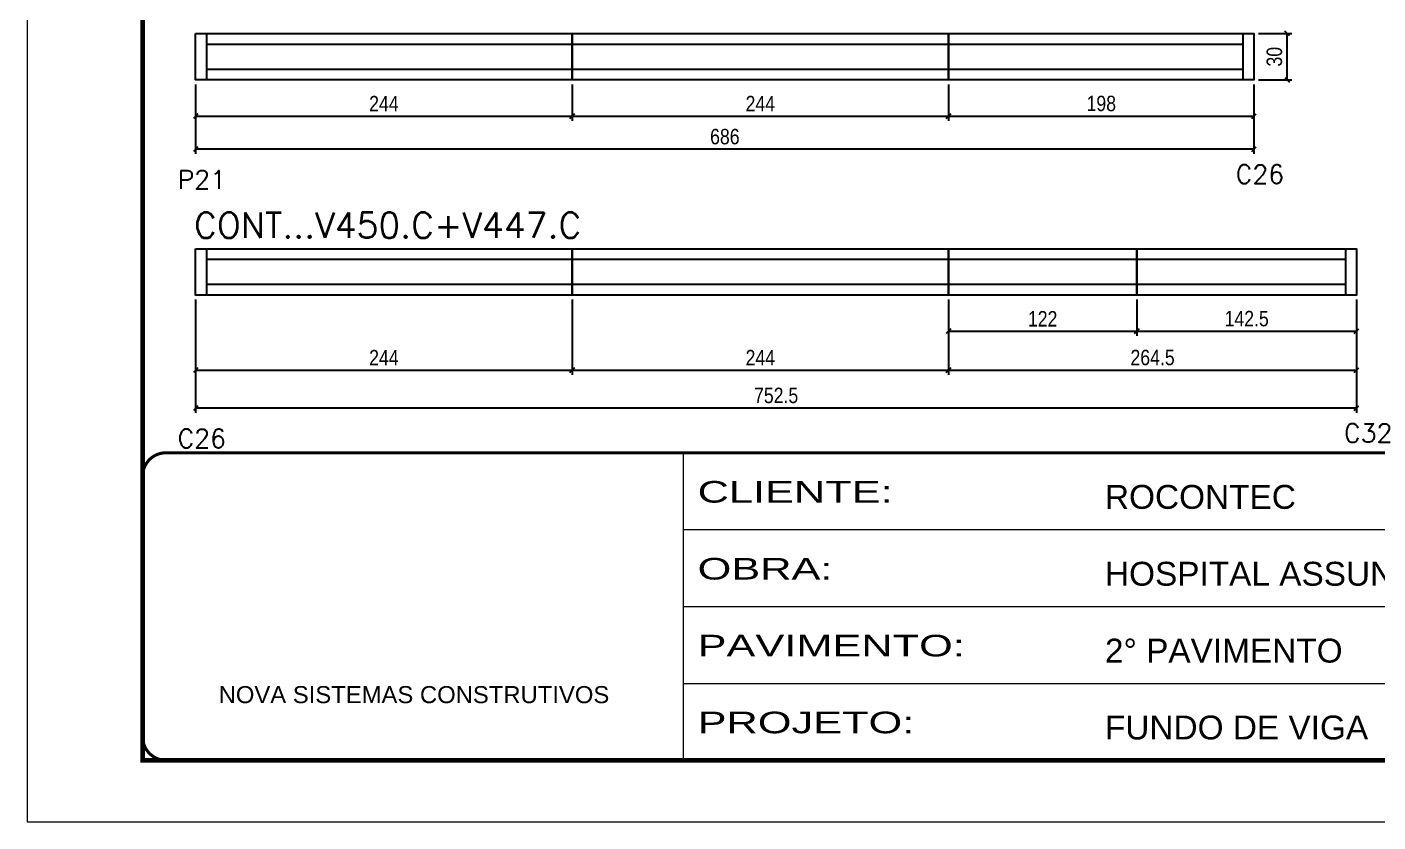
# Model space of a CAD drawing. Extents: x 567194 to 573448, y 6745 to 10093.
# Drawn here: x 570378 to 571253, y 6745 to 7261 of the extents above; entities that cross this region are included whole.
import ezdxf

# ---------------------------------------------------------------- set-up
doc = ezdxf.new("R2010")
doc.units = 0
doc.linetypes.add('CONTINUO', pattern=[0])
doc.linetypes.add('DASHED', pattern=[0.75, 0.5, -0.25])
doc.layers.get('0').update_dxf_attribs({"linetype": 'CONTINUOUS'})
doc.layers.get('DEFPOINTS').update_dxf_attribs({"linetype": 'CONTINUOUS'})
for name, color, linetype in [('5', 5, 'CONTINUOUS'), ('COTA', 241, 'CONTINUOUS'), ('NOMENCLATURA', 7, 'CONTINUOUS'), ('Painéis', 200, 'CONTINUOUS'), ('SARR_2.2x7', 40, 'CONTINUOUS')]:
    doc.layers.add(name, color=color, linetype=linetype)
doc.layers.add('Folhas', color=255, linetype='CONTINUOUS', lineweight=9)
doc.layers.add('SARRAFO DE PRESSAO', color=251, linetype='DASHED', lineweight=9)
doc.styles.add('ARIAL', font='arial.ttf')
doc.styles.add('COTA TECNICA-50', font='techl___.ttf', dxfattribs={"height": 10})
doc.styles.get("Standard").update_dxf_attribs({"font": 'ROMANS.SHX'})
doc.styles.add('Tecnologia', font='')
doc.styles.get('Tecnologia').set_extended_font_data('Forgotten Futurist')
doc.dimstyles.new('COTA PAINEL-50', dxfattribs={"dimtxt": 10, "dimasz": 3, "dimexe": 3, "dimexo": 3, "dimgap": 3, "dimtad": 1, "dimdec": 1, "dimzin": 12, "dimdsep": 46, "dimtxsty": 'COTA TECNICA-50', "dimblk1": 'OBLIQUE', "dimblk2": 'OBLIQUE', "dimsah": 1, "dimcen": 0.9, "dimclrd": 4, "dimclre": 4, "dimclrt": 240, "dimadec": 1, "dimazin": 3, "dimtfac": 1, "dimtdec": 1, "dimtmove": 0, "dimatfit": 3, "dimfxl": 1, "dimtolj": 1, "dimtzin": 12, "dimarcsym": 0})

# ---------------------------------------------------------------- blocks, each defined once
blk = doc.blocks.new('9999999999')
at = {"color": 30, "linetype": 'CONTINUO'}
for p, q in [((98564.56, 34230.21), (98564.56, 34429.45)), ((98564.56, 34379.64), (99583.98, 34379.64)), ((98564.56, 34329.83), (99487.98, 34329.83)), ((98564.56, 34280.02), (99487.98, 34280.02))]:
    blk.add_line(p, q, dxfattribs=at)
at = {"color": 30, "linetype": 'CONTINUO', "const_width": 2}
blk.add_lwpolyline([(99583.98, 34230.21), (99583.98, 34414.45, 0.414214), (99568.98, 34429.45), (98228.98, 34429.45, 0.414214), (98213.98, 34414.45), (98213.98, 34245.21, 0.414214), (98228.98, 34230.21), (99583.98, 34230.21)], format="xyb", dxfattribs=at)
at = {"layer": 'Folhas'}
blk.add_lwpolyline([(98138.98, 34190.21), (99623.98, 34190.21), (99623.98, 35240.21), (98138.98, 35240.21)], close=True, dxfattribs=at)
at = {"layer": 'Folhas', "color": 30, "const_width": 3}
blk.add_lwpolyline([(98213.98, 34230.21), (99583.98, 34230.21), (99583.98, 35200.21), (98213.98, 35200.21)], close=True, dxfattribs=at)
at = {"color": 7, "linetype": 'Continuous', "ltscale": 5, "style": 'ARIAL'}
for s, height, p in [('ROCONTEC', 15.483, (98837.68, 34393.13)), ('HOSPITAL ASSUNÇÃO', 15.4829, (98837.68, 34343.32)), ('2° PAVIMENTO', 15.4829, (98837.68, 34293.51)), ('NOVA SISTEMAS CONSTRUTIVOS', 11.0592, (98263.19, 34267.21)), ('FUNDO DE VIGA', 15.4829, (98837.68, 34243.7))]:
    blk.add_text(s, height=height, dxfattribs=at).set_placement(p)
at = {"layer": 'Folhas', "color": 7, "style": 'Tecnologia', "width": 1.5}
for s, p in [('CLIENTE:', (98573.65, 34397.17)), ('OBRA:', (98573.65, 34347.31)), ('PAVIMENTO:', (98573.65, 34297.5)), ('PROJETO:', (98573.65, 34247.69))]:
    blk.add_text(s, height=14, dxfattribs=at).set_placement(p)
blk = doc.blocks.new('_Oblique')
at = {"color": 0, "linetype": 'ByBlock', "lineweight": -2}
blk.add_line((-0.5, -0.5), (0.5, 0.5), dxfattribs=at)
blk = doc.blocks.new('*D113')
at = {"layer": 'COTA', "color": 4, "linetype": 'ByBlock', "lineweight": -2, "transparency": 16777216}
for p, q in [((570487.02, 7223.37), (570487.02, 7199.91)), ((570731.02, 7223.37), (570731.02, 7199.91)), ((570487.02, 7202.91), (570731.02, 7202.91))]:
    blk.add_line(p, q, dxfattribs=at)
at = {"layer": 'DEFPOINTS', "color": 0, "linetype": 'ByBlock', "transparency": 16777216}
for p in [(570487.02, 7226.37), (570731.02, 7226.37), (570731.02, 7202.91)]:
    blk.add_point(p, dxfattribs=at)
at = {"layer": 'COTA', "color": 4, "linetype": 'ByBlock', "lineweight": -2, "transparency": 16777216, "xscale": 3, "yscale": 3, "zscale": 3, "rotation": 180}
blk.add_blockref('_Oblique', (570487.02, 7202.91), dxfattribs=at)
at = {"layer": 'COTA', "color": 4, "linetype": 'ByBlock', "lineweight": -2, "transparency": 16777216, "xscale": 3, "yscale": 3, "zscale": 3}
blk.add_blockref('_Oblique', (570731.02, 7202.91), dxfattribs=at)
at = {"layer": 'COTA', "color": 240, "linetype": 'ByBlock', "transparency": 16777216, "insert": (570609.02, 7210.98), "char_height": 10, "attachment_point": 5, "style": 'COTA TECNICA-50'}
blk.add_mtext('\\A1;244', dxfattribs=at)
blk = doc.blocks.new('*D114')
at = {"layer": 'COTA', "color": 4, "linetype": 'ByBlock', "lineweight": -2, "transparency": 16777216}
for p, q in [((570731.02, 7223.37), (570731.02, 7199.91)), ((570975.02, 7223.37), (570975.02, 7199.91)), ((570731.02, 7202.91), (570975.02, 7202.91))]:
    blk.add_line(p, q, dxfattribs=at)
at = {"layer": 'DEFPOINTS', "color": 0, "linetype": 'ByBlock', "transparency": 16777216}
for p in [(570731.02, 7226.37), (570975.02, 7226.37), (570975.02, 7202.91)]:
    blk.add_point(p, dxfattribs=at)
at = {"layer": 'COTA', "color": 4, "linetype": 'ByBlock', "lineweight": -2, "transparency": 16777216, "xscale": 3, "yscale": 3, "zscale": 3, "rotation": 180}
blk.add_blockref('_Oblique', (570731.02, 7202.91), dxfattribs=at)
at = {"layer": 'COTA', "color": 4, "linetype": 'ByBlock', "lineweight": -2, "transparency": 16777216, "xscale": 3, "yscale": 3, "zscale": 3}
blk.add_blockref('_Oblique', (570975.02, 7202.91), dxfattribs=at)
at = {"layer": 'COTA', "color": 240, "linetype": 'ByBlock', "transparency": 16777216, "insert": (570853.02, 7210.98), "char_height": 10, "attachment_point": 5, "style": 'COTA TECNICA-50'}
blk.add_mtext('\\A1;244', dxfattribs=at)
blk = doc.blocks.new('*D115')
at = {"layer": 'COTA', "color": 4, "linetype": 'ByBlock', "lineweight": -2, "transparency": 16777216}
for p, q in [((570975.02, 7223.37), (570975.02, 7199.91)), ((571173.02, 7223.37), (571173.02, 7199.91)), ((570975.02, 7202.91), (571173.02, 7202.91))]:
    blk.add_line(p, q, dxfattribs=at)
at = {"layer": 'DEFPOINTS', "color": 0, "linetype": 'ByBlock', "transparency": 16777216}
for p in [(570975.02, 7226.37), (571173.02, 7226.37), (571173.02, 7202.91)]:
    blk.add_point(p, dxfattribs=at)
at = {"layer": 'COTA', "color": 4, "linetype": 'ByBlock', "lineweight": -2, "transparency": 16777216, "xscale": 3, "yscale": 3, "zscale": 3, "rotation": 180}
blk.add_blockref('_Oblique', (570975.02, 7202.91), dxfattribs=at)
at = {"layer": 'COTA', "color": 4, "linetype": 'ByBlock', "lineweight": -2, "transparency": 16777216, "xscale": 3, "yscale": 3, "zscale": 3}
blk.add_blockref('_Oblique', (571173.02, 7202.91), dxfattribs=at)
at = {"layer": 'COTA', "color": 240, "linetype": 'ByBlock', "transparency": 16777216, "insert": (571074.02, 7211.01), "char_height": 10, "attachment_point": 5, "style": 'COTA TECNICA-50'}
blk.add_mtext('\\A1;198', dxfattribs=at)
blk = doc.blocks.new('*D116')
at = {"layer": 'COTA', "color": 4, "linetype": 'ByBlock', "lineweight": -2, "transparency": 16777216}
for p, q in [((570487.02, 7223.37), (570487.02, 7178.41)), ((571173.02, 7223.37), (571173.02, 7178.41)), ((571173.02, 7181.41), (570487.02, 7181.41))]:
    blk.add_line(p, q, dxfattribs=at)
at = {"layer": 'DEFPOINTS', "color": 0, "linetype": 'ByBlock', "transparency": 16777216}
for p in [(570487.02, 7226.37), (571173.02, 7226.37), (570487.02, 7181.41)]:
    blk.add_point(p, dxfattribs=at)
at = {"layer": 'COTA', "color": 4, "linetype": 'ByBlock', "lineweight": -2, "transparency": 16777216, "xscale": 3, "yscale": 3, "zscale": 3, "rotation": 180}
blk.add_blockref('_Oblique', (570487.02, 7181.41), dxfattribs=at)
at = {"layer": 'COTA', "color": 4, "linetype": 'ByBlock', "lineweight": -2, "transparency": 16777216, "xscale": 3, "yscale": 3, "zscale": 3}
blk.add_blockref('_Oblique', (571173.02, 7181.41), dxfattribs=at)
at = {"layer": 'COTA', "color": 240, "linetype": 'ByBlock', "transparency": 16777216, "insert": (570830.02, 7189.53), "char_height": 10, "attachment_point": 5, "style": 'COTA TECNICA-50'}
blk.add_mtext('\\A1;686', dxfattribs=at)
blk = doc.blocks.new('*D118')
at = {"layer": 'COTA', "color": 4, "linetype": 'ByBlock', "lineweight": -2, "transparency": 16777216}
for p, q in [((570487.02, 7083.94), (570487.02, 7035.28)), ((570731.02, 7083.94), (570731.02, 7035.28)), ((570487.02, 7038.28), (570731.02, 7038.28))]:
    blk.add_line(p, q, dxfattribs=at)
at = {"layer": 'DEFPOINTS', "color": 0, "linetype": 'ByBlock', "transparency": 16777216}
for p in [(570487.02, 7086.94), (570731.02, 7086.94), (570731.02, 7038.28)]:
    blk.add_point(p, dxfattribs=at)
at = {"layer": 'COTA', "color": 4, "linetype": 'ByBlock', "lineweight": -2, "transparency": 16777216, "xscale": 3, "yscale": 3, "zscale": 3, "rotation": 180}
blk.add_blockref('_Oblique', (570487.02, 7038.28), dxfattribs=at)
at = {"layer": 'COTA', "color": 4, "linetype": 'ByBlock', "lineweight": -2, "transparency": 16777216, "xscale": 3, "yscale": 3, "zscale": 3}
blk.add_blockref('_Oblique', (570731.02, 7038.28), dxfattribs=at)
at = {"layer": 'COTA', "color": 240, "linetype": 'ByBlock', "transparency": 16777216, "insert": (570609.02, 7046.35), "char_height": 10, "attachment_point": 5, "style": 'COTA TECNICA-50'}
blk.add_mtext('\\A1;244', dxfattribs=at)
blk = doc.blocks.new('*D119')
at = {"layer": 'COTA', "color": 4, "linetype": 'ByBlock', "lineweight": -2, "transparency": 16777216}
for p, q in [((570731.02, 7083.94), (570731.02, 7035.28)), ((570975.02, 7083.94), (570975.02, 7035.28)), ((570731.02, 7038.28), (570975.02, 7038.28))]:
    blk.add_line(p, q, dxfattribs=at)
at = {"layer": 'DEFPOINTS', "color": 0, "linetype": 'ByBlock', "transparency": 16777216}
for p in [(570731.02, 7086.94), (570975.02, 7086.94), (570975.02, 7038.28)]:
    blk.add_point(p, dxfattribs=at)
at = {"layer": 'COTA', "color": 4, "linetype": 'ByBlock', "lineweight": -2, "transparency": 16777216, "xscale": 3, "yscale": 3, "zscale": 3, "rotation": 180}
blk.add_blockref('_Oblique', (570731.02, 7038.28), dxfattribs=at)
at = {"layer": 'COTA', "color": 4, "linetype": 'ByBlock', "lineweight": -2, "transparency": 16777216, "xscale": 3, "yscale": 3, "zscale": 3}
blk.add_blockref('_Oblique', (570975.02, 7038.28), dxfattribs=at)
at = {"layer": 'COTA', "color": 240, "linetype": 'ByBlock', "transparency": 16777216, "insert": (570853.02, 7046.35), "char_height": 10, "attachment_point": 5, "style": 'COTA TECNICA-50'}
blk.add_mtext('\\A1;244', dxfattribs=at)
blk = doc.blocks.new('*D120')
at = {"layer": 'COTA', "color": 4, "linetype": 'ByBlock', "lineweight": -2, "transparency": 16777216}
for p, q in [((570975.02, 7083.94), (570975.02, 7035.28)), ((571239.52, 7083.94), (571239.52, 7035.28)), ((570975.02, 7038.28), (571239.52, 7038.28))]:
    blk.add_line(p, q, dxfattribs=at)
at = {"layer": 'DEFPOINTS', "color": 0, "linetype": 'ByBlock', "transparency": 16777216}
for p in [(570975.02, 7086.94), (571239.52, 7086.94), (571239.52, 7038.28)]:
    blk.add_point(p, dxfattribs=at)
at = {"layer": 'COTA', "color": 4, "linetype": 'ByBlock', "lineweight": -2, "transparency": 16777216, "xscale": 3, "yscale": 3, "zscale": 3, "rotation": 180}
blk.add_blockref('_Oblique', (570975.02, 7038.28), dxfattribs=at)
at = {"layer": 'COTA', "color": 4, "linetype": 'ByBlock', "lineweight": -2, "transparency": 16777216, "xscale": 3, "yscale": 3, "zscale": 3}
blk.add_blockref('_Oblique', (571239.52, 7038.28), dxfattribs=at)
at = {"layer": 'COTA', "color": 240, "linetype": 'ByBlock', "transparency": 16777216, "insert": (571107.27, 7046.38), "char_height": 10, "attachment_point": 5, "style": 'COTA TECNICA-50'}
blk.add_mtext('\\A1;264.5', dxfattribs=at)
blk = doc.blocks.new('*D121')
at = {"layer": 'COTA', "color": 4, "linetype": 'ByBlock', "lineweight": -2, "transparency": 16777216}
for p, q in [((570487.02, 7083.94), (570487.02, 7010.69)), ((571239.52, 7083.94), (571239.52, 7010.69)), ((571239.52, 7013.69), (570487.02, 7013.69))]:
    blk.add_line(p, q, dxfattribs=at)
at = {"layer": 'DEFPOINTS', "color": 0, "linetype": 'ByBlock', "transparency": 16777216}
for p in [(570487.02, 7086.94), (571239.52, 7086.94), (570487.02, 7013.69)]:
    blk.add_point(p, dxfattribs=at)
at = {"layer": 'COTA', "color": 4, "linetype": 'ByBlock', "lineweight": -2, "transparency": 16777216, "xscale": 3, "yscale": 3, "zscale": 3, "rotation": 180}
blk.add_blockref('_Oblique', (570487.02, 7013.69), dxfattribs=at)
at = {"layer": 'COTA', "color": 4, "linetype": 'ByBlock', "lineweight": -2, "transparency": 16777216, "xscale": 3, "yscale": 3, "zscale": 3}
blk.add_blockref('_Oblique', (571239.52, 7013.69), dxfattribs=at)
at = {"layer": 'COTA', "color": 240, "linetype": 'ByBlock', "transparency": 16777216, "insert": (570863.27, 7021.8), "char_height": 10, "attachment_point": 5, "style": 'COTA TECNICA-50'}
blk.add_mtext('\\A1;752.5', dxfattribs=at)
blk = doc.blocks.new('*D239')
at = {"layer": 'COTA', "color": 4, "linetype": 'ByBlock', "lineweight": -2, "transparency": 16777216}
for p, q in [((570975.02, 7083.94), (570975.02, 7060.48)), ((571097.02, 7083.94), (571097.02, 7060.48)), ((570975.02, 7063.48), (571097.02, 7063.48))]:
    blk.add_line(p, q, dxfattribs=at)
at = {"layer": 'DEFPOINTS', "color": 0, "linetype": 'ByBlock', "transparency": 16777216}
for p in [(570975.02, 7086.94), (571097.02, 7086.94), (571097.02, 7063.48)]:
    blk.add_point(p, dxfattribs=at)
at = {"layer": 'COTA', "color": 4, "linetype": 'ByBlock', "lineweight": -2, "transparency": 16777216, "xscale": 3, "yscale": 3, "zscale": 3, "rotation": 180}
blk.add_blockref('_Oblique', (570975.02, 7063.48), dxfattribs=at)
at = {"layer": 'COTA', "color": 4, "linetype": 'ByBlock', "lineweight": -2, "transparency": 16777216, "xscale": 3, "yscale": 3, "zscale": 3}
blk.add_blockref('_Oblique', (571097.02, 7063.48), dxfattribs=at)
at = {"layer": 'COTA', "color": 240, "linetype": 'ByBlock', "transparency": 16777216, "insert": (571036.02, 7071.53), "char_height": 10, "attachment_point": 5, "style": 'COTA TECNICA-50'}
blk.add_mtext('\\A1;122', dxfattribs=at)
blk = doc.blocks.new('*D240')
at = {"layer": 'COTA', "color": 4, "linetype": 'ByBlock', "lineweight": -2, "transparency": 16777216}
for p, q in [((571097.02, 7083.94), (571097.02, 7060.48)), ((571239.52, 7083.94), (571239.52, 7060.48)), ((571097.02, 7063.48), (571239.52, 7063.48))]:
    blk.add_line(p, q, dxfattribs=at)
at = {"layer": 'DEFPOINTS', "color": 0, "linetype": 'ByBlock', "transparency": 16777216}
for p in [(571097.02, 7086.94), (571239.52, 7086.94), (571239.52, 7063.48)]:
    blk.add_point(p, dxfattribs=at)
at = {"layer": 'COTA', "color": 4, "linetype": 'ByBlock', "lineweight": -2, "transparency": 16777216, "xscale": 3, "yscale": 3, "zscale": 3, "rotation": 180}
blk.add_blockref('_Oblique', (571097.02, 7063.48), dxfattribs=at)
at = {"layer": 'COTA', "color": 4, "linetype": 'ByBlock', "lineweight": -2, "transparency": 16777216, "xscale": 3, "yscale": 3, "zscale": 3}
blk.add_blockref('_Oblique', (571239.52, 7063.48), dxfattribs=at)
at = {"layer": 'COTA', "color": 240, "linetype": 'ByBlock', "transparency": 16777216, "insert": (571168.27, 7071.59), "char_height": 10, "attachment_point": 5, "style": 'COTA TECNICA-50'}
blk.add_mtext('\\A1;142.5', dxfattribs=at)
blk = doc.blocks.new('*D245')
at = {"layer": 'COTA', "color": 4, "linetype": 'ByBlock', "lineweight": -2, "transparency": 16777216}
for p, q in [((571176.02, 7256.37), (571197.49, 7256.37)), ((571194.49, 7226.37), (571194.49, 7256.37)), ((571176.02, 7226.37), (571197.49, 7226.37))]:
    blk.add_line(p, q, dxfattribs=at)
at = {"layer": 'DEFPOINTS', "color": 0, "linetype": 'ByBlock', "transparency": 16777216}
for p in [(571173.02, 7256.37), (571194.49, 7256.37), (571173.02, 7226.37)]:
    blk.add_point(p, dxfattribs=at)
at = {"layer": 'COTA', "color": 4, "linetype": 'ByBlock', "lineweight": -2, "transparency": 16777216, "xscale": 3, "yscale": 3, "zscale": 3}
for p, rotation in [((571194.49, 7256.37), 90), ((571194.49, 7226.37), 270)]:
    blk.add_blockref('_Oblique', p, dxfattribs=dict(at, rotation=rotation))
at = {"layer": 'COTA', "color": 240, "linetype": 'ByBlock', "transparency": 16777216, "insert": (571186.27, 7241.37), "char_height": 10, "attachment_point": 5, "rotation": 90, "style": 'COTA TECNICA-50'}
blk.add_mtext('\\A1;30', dxfattribs=at)

msp = doc.modelspace()

# ---------------------------------------------------------------- linework, layer by layer
at = {"layer": 'Painéis', "linetype": 'Continuous'}
for points in [[(570487.02, 7256.37), (570731.02, 7256.37), (570731.02, 7226.37), (570487.02, 7226.37)], [(570731.02, 7256.37), (570975.02, 7256.37), (570975.02, 7226.37), (570731.02, 7226.37)], [(570975.02, 7226.37), (570975.02, 7256.37), (571173.02, 7256.37), (571173.02, 7226.37)], [(570487.02, 7116.94), (570731.02, 7116.94), (570731.02, 7086.94), (570487.02, 7086.94)], [(570731.02, 7116.94), (570975.02, 7116.94), (570975.02, 7086.94), (570731.02, 7086.94)], [(570975.02, 7116.94), (571097.02, 7116.94), (571097.02, 7086.94), (570975.02, 7086.94)], [(571097.02, 7086.94), (571097.02, 7116.94), (571239.52, 7116.94), (571239.52, 7086.94)]]:
    msp.add_lwpolyline(points, close=True, dxfattribs=at)
at = {"layer": 'SARR_2.2x7', "linetype": 'Continuous'}
for p, q in [((570494.02, 7256.37), (570494.02, 7226.37)), ((571166.02, 7226.37), (571166.02, 7256.37)), ((570731.02, 7249.37), (570494.02, 7249.37)), ((570975.02, 7249.37), (570731.02, 7249.37)), ((571166.02, 7249.37), (570975.02, 7249.37)), ((570494.02, 7233.37), (570731.02, 7233.37)), ((570731.02, 7233.37), (570975.02, 7233.37)), ((570975.02, 7233.37), (571166.02, 7233.37)), ((570494.02, 7116.94), (570494.02, 7086.94)), ((571232.52, 7086.94), (571232.52, 7116.94)), ((570731.02, 7109.94), (570494.02, 7109.94)), ((570975.02, 7109.94), (570731.02, 7109.94)), ((571232.52, 7109.94), (570975.02, 7109.94)), ((570494.02, 7093.94), (570731.02, 7093.94)), ((570731.02, 7093.94), (570975.02, 7093.94)), ((570975.02, 7093.94), (571232.52, 7093.94))]:
    msp.add_line(p, q, dxfattribs=at)

# ---------------------------------------------------------------- block references
at = {"layer": 'SARRAFO DE PRESSAO', "color": 6, "linetype": 'ByBlock'}
msp.add_blockref('9999999999', (472238.73, -27444.76), dxfattribs=at)

# ---------------------------------------------------------------- texts
at = {"layer": '5', "linetype": 'Continuous'}
for s, p in [('P21', (570475.3, 7155.71)), ('C26', (571161.17, 7159.21)), ('C26', (570475.3, 6987.99)), ('C32', (571231.35, 6991.49))]:
    msp.add_text(s, height=12, rotation=359.99996, dxfattribs=at).set_placement(p)
at = {"layer": 'NOMENCLATURA', "linetype": 'Continuous'}
msp.add_text('CONT...V450.C+V447.C', height=16.5, dxfattribs=at).set_placement((570485.96, 7123.92))

# ---------------------------------------------------------------- dimensions: what is measured, and where the dimension line sits
at = {"layer": 'COTA', "linetype": 'ByBlock'}
dim = msp.add_linear_dim(base=(571194.49, 7256.37), p1=(571173.02, 7226.37), p2=(571173.02, 7256.37), angle=90, dimstyle='COTA PAINEL-50', override={"dimarcsym": 1}, dxfattribs=at)
dim.commit()
dim.dimension.update_dxf_attribs({"geometry": '*D245', "text_midpoint": (571186.27, 7241.37)})
for base, p1, p2, override, picture, middle in [((570731.02, 7202.91), (570487.02, 7226.37), (570731.02, 7226.37), {"dimtmove": 1, "dimarcsym": 1}, '*D113', (570609.02, 7210.98)), ((570487.02, 7181.41), (571173.02, 7226.37), (570487.02, 7226.37), {"dimtmove": 1, "dimarcsym": 1}, '*D116', (570830.02, 7189.53)), ((570975.02, 7202.91), (570731.02, 7226.37), (570975.02, 7226.37), {"dimtmove": 1, "dimarcsym": 1}, '*D114', (570853.02, 7210.98)), ((571173.02, 7202.91), (570975.02, 7226.37), (571173.02, 7226.37), {"dimtmove": 1, "dimarcsym": 1}, '*D115', (571074.02, 7211.01)), ((570731.02, 7038.28), (570487.02, 7086.94), (570731.02, 7086.94), {"dimtmove": 1, "dimarcsym": 1}, '*D118', (570609.02, 7046.35)), ((570487.02, 7013.69), (571239.52, 7086.94), (570487.02, 7086.94), {"dimtmove": 1, "dimarcsym": 1}, '*D121', (570863.27, 7021.8)), ((570975.02, 7038.28), (570731.02, 7086.94), (570975.02, 7086.94), {"dimtmove": 1, "dimarcsym": 1}, '*D119', (570853.02, 7046.35)), ((571239.52, 7038.28), (570975.02, 7086.94), (571239.52, 7086.94), {"dimtmove": 1, "dimarcsym": 1}, '*D120', (571107.27, 7046.38)), ((571097.02, 7063.48), (570975.02, 7086.94), (571097.02, 7086.94), {"dimarcsym": 1}, '*D239', (571036.02, 7071.53)), ((571239.52, 7063.48), (571097.02, 7086.94), (571239.52, 7086.94), {"dimarcsym": 1}, '*D240', (571168.27, 7071.59))]:
    dim = msp.add_linear_dim(base=base, p1=p1, p2=p2, dimstyle='COTA PAINEL-50', override=override, dxfattribs=at)
    dim.commit()
    dim.dimension.update_dxf_attribs({"geometry": picture, "text_midpoint": middle})

doc.saveas('drawing.dxf')
